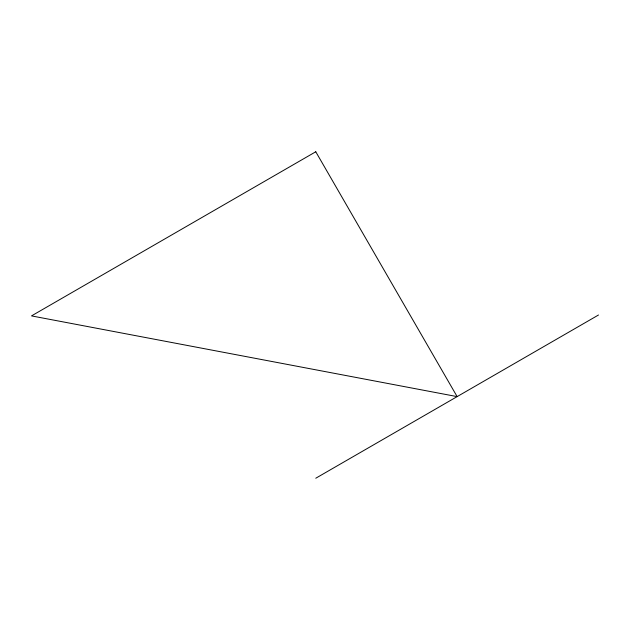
<?xml version="1.0" encoding="UTF-8"?>
<svg xmlns="http://www.w3.org/2000/svg" width="630" height="630" viewBox="0 0 630 630"><rect width="100%" height="100%" fill="white"/><g stroke="black" fill="none" stroke-linecap="round" stroke-linejoin="round"><path stroke-width="0.94" d="M315.772 478.233L598.5 315M315.772 151.767L31.5 315.898L457.136 396.616L315.772 151.767"/></g></svg>
